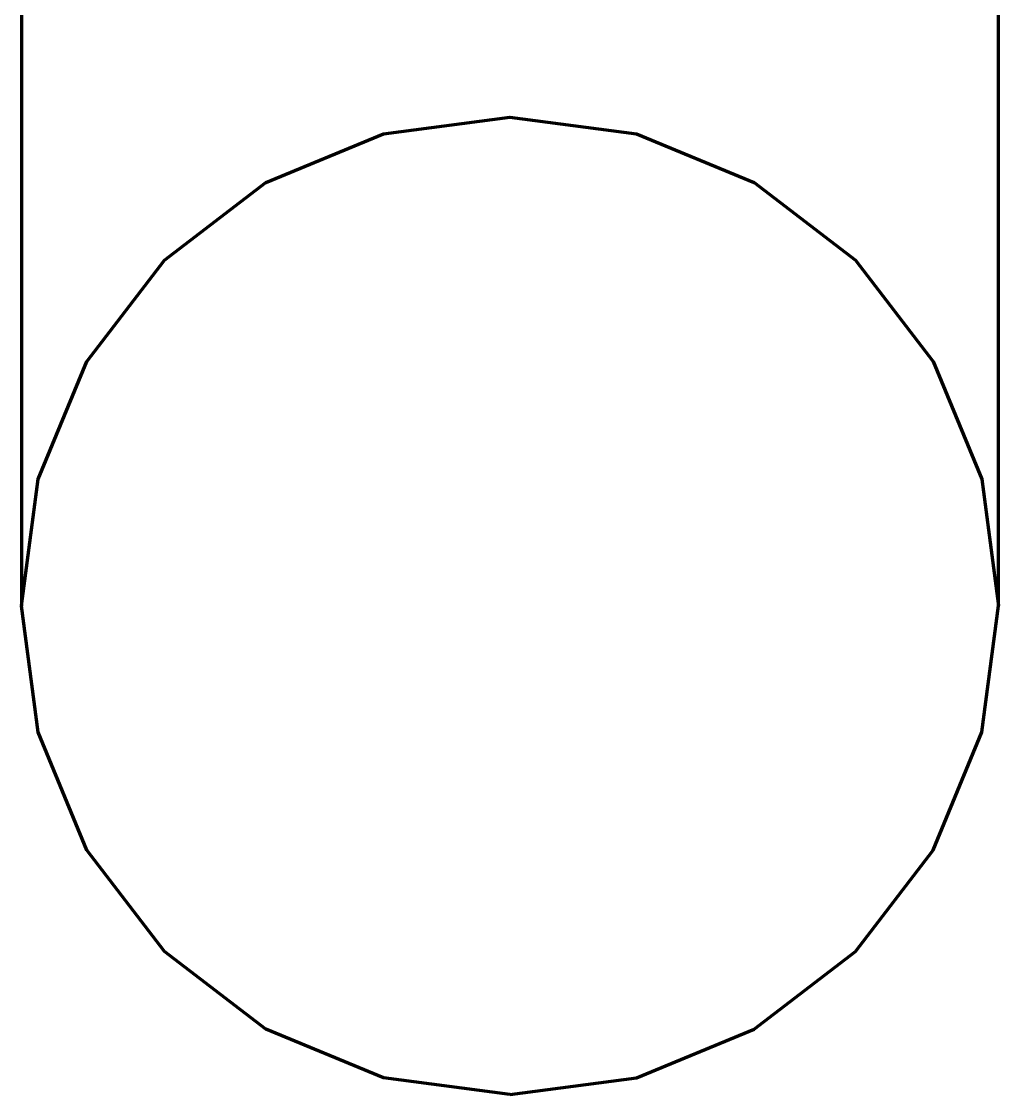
# Model space of a CAD drawing. Header units: millimetres. Extents: x 0 to 2382, y 0 to 420.
# Drawn here: x 132.5 to 132.9, y 119.32 to 119.7591 of the extents above; entities that cross this region are included whole.
import ezdxf

# ---------------------------------------------------------------- set-up
doc = ezdxf.new("R2010")
doc.units = ezdxf.units.MM
doc.layers.add('01-VISIBLE', color=7, linetype='CONTINUOUS', lineweight=70)

msp = doc.modelspace()

# ---------------------------------------------------------------- linework, layer by layer
at = {"layer": '01-VISIBLE'}
for points in [[(132.5, 120.48), (132.5, 120.42947), (132.5, 120.37895), (132.5, 120.32842), (132.5, 120.27789), (132.5, 120.22737), (132.5, 120.17684), (132.5, 120.12632), (132.5, 120.07579), (132.5, 120.02526), (132.5, 119.97474), (132.5, 119.92421), (132.5, 119.87368), (132.5, 119.82316), (132.5, 119.77263), (132.5, 119.72211), (132.5, 119.67158), (132.5, 119.62105), (132.5, 119.57053), (132.5, 119.52)], [(132.9, 119.52), (132.9, 119.57053), (132.9, 119.62105), (132.9, 119.67158), (132.9, 119.72211), (132.9, 119.77263), (132.9, 119.82316), (132.9, 119.87368), (132.9, 119.92421), (132.9, 119.97474), (132.9, 120.02526), (132.9, 120.07579), (132.9, 120.12632), (132.9, 120.17684), (132.9, 120.22737), (132.9, 120.27789), (132.9, 120.32842), (132.9, 120.37895), (132.9, 120.42947), (132.9, 120.48)], [(132.5, 120), (132.5, 119.94667), (132.5, 119.89333), (132.5, 119.84), (132.5, 119.78667), (132.5, 119.73333), (132.5, 119.68), (132.5, 119.62667), (132.5, 119.57333), (132.5, 119.52)], [(132.9, 119.52), (132.9, 119.57333), (132.9, 119.62667), (132.9, 119.68), (132.9, 119.73333), (132.9, 119.78667), (132.9, 119.84), (132.9, 119.89333), (132.9, 119.94667), (132.9, 120)], [(132.5, 119.52), (132.50681, 119.57176), (132.52679, 119.62), (132.55858, 119.66142), (132.6, 119.6932), (132.64824, 119.71319), (132.7, 119.72), (132.75176, 119.71319), (132.8, 119.69321), (132.84142, 119.66142), (132.87321, 119.62), (132.89318, 119.57176), (132.9, 119.52)], [(132.7, 119.32), (132.64824, 119.32682), (132.6, 119.3468), (132.55857, 119.37857), (132.5268, 119.42), (132.50682, 119.46824), (132.5, 119.52)], [(132.7, 119.32), (132.75176, 119.32681), (132.8, 119.34679), (132.84142, 119.37858), (132.8732, 119.42), (132.89319, 119.46824), (132.9, 119.52)]]:
    msp.add_lwpolyline(points, dxfattribs=at)

doc.saveas('drawing.dxf')
